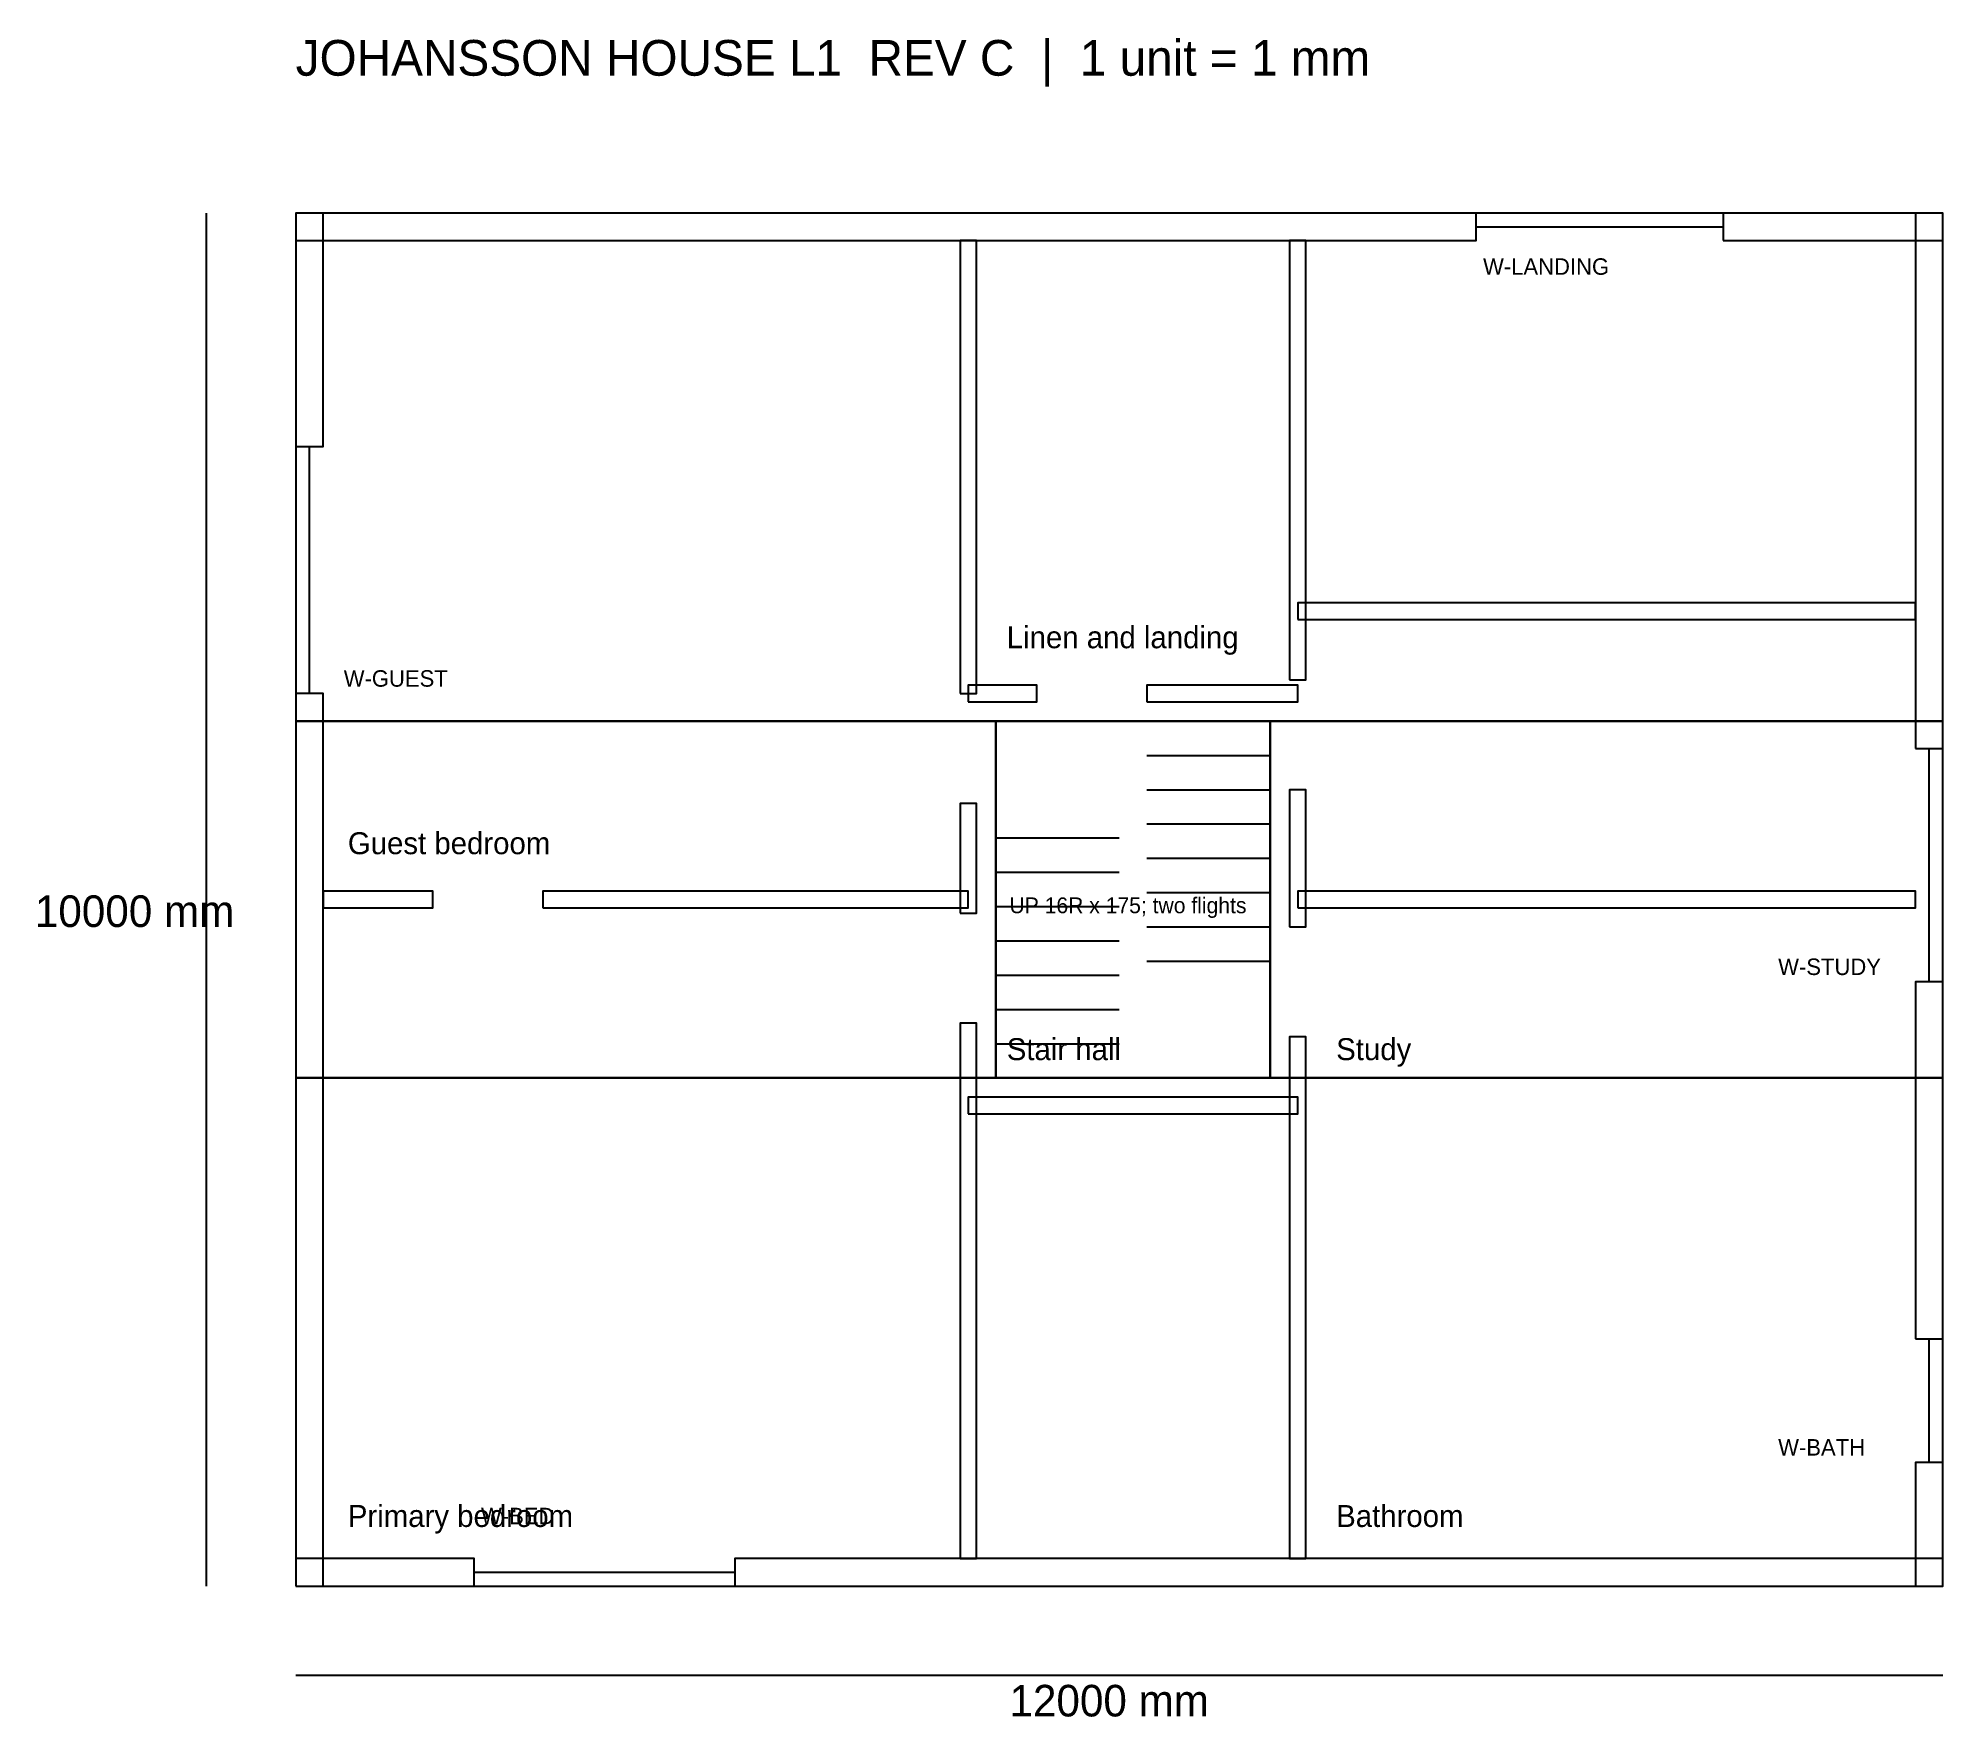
# Model space of a CAD drawing. Header units: millimetres. Extents: x -1877 to 12000, y -953 to 11274.
import ezdxf

# ---------------------------------------------------------------- set-up
doc = ezdxf.new("R2010")
doc.units = ezdxf.units.MM
for name, color, linetype in [('A-ANNOT', 7, 'Continuous'), ('A-DIMS', 5, 'Continuous'), ('A-EXT-WALL', 7, 'Continuous'), ('A-FLOOR', 9, 'Continuous'), ('A-OPENING', 4, 'Continuous'), ('A-PARTITION', 8, 'Continuous'), ('A-STAIR', 3, 'Continuous')]:
    doc.layers.add(name, color=color, linetype=linetype)

msp = doc.modelspace()

# ---------------------------------------------------------------- linework, layer by layer
at = {"layer": 'A-DIMS'}
for p, q in [((-650, 0), (-650, 10000)), ((0, -650), (12000, -650))]:
    msp.add_line(p, q, dxfattribs=at)
at = {"layer": 'A-EXT-WALL'}
for points in [[(0, 9800), (8600, 9800), (8600, 10000), (0, 10000)], [(0, 8300), (200, 8300), (200, 10000), (0, 10000)], [(10400, 9800), (12000, 9800), (12000, 10000), (10400, 10000)], [(11800, 6100), (12000, 6100), (12000, 10000), (11800, 10000)], [(0, 0), (200, 0), (200, 6500), (0, 6500)], [(11800, 1800), (12000, 1800), (12000, 4400), (11800, 4400)], [(11800, 0), (12000, 0), (12000, 900), (11800, 900)], [(0, 0), (1300, 0), (1300, 200), (0, 200)], [(3200, 0), (12000, 0), (12000, 200), (3200, 200)]]:
    msp.add_lwpolyline(points, close=True, dxfattribs=at)
at = {"layer": 'A-FLOOR'}
for points in [[(0, 6300), (12000, 6300), (12000, 10000), (0, 10000)], [(0, 3700), (5100, 3700), (5100, 6300), (0, 6300)], [(7100, 3700), (12000, 3700), (12000, 6300), (7100, 6300)], [(0, 0), (12000, 0), (12000, 3700), (0, 3700)]]:
    msp.add_lwpolyline(points, close=True, dxfattribs=at)
at = {"layer": 'A-OPENING'}
for p, q in [((8600, 9900), (10400, 9900)), ((100, 6500), (100, 8300)), ((11900, 4400), (11900, 6100)), ((11900, 900), (11900, 1800)), ((1300, 100), (3200, 100))]:
    msp.add_line(p, q, dxfattribs=at)
at = {"layer": 'A-PARTITION'}
for points in [[(4840, 6500), (4960, 6500), (4960, 9800), (4840, 9800)], [(7240, 6600), (7360, 6600), (7360, 9800), (7240, 9800)], [(7300, 7040), (11800, 7040), (11800, 7160), (7300, 7160)], [(4900, 6440), (5400, 6440), (5400, 6560), (4900, 6560)], [(6200, 6440), (7300, 6440), (7300, 6560), (6200, 6560)], [(4840, 4900), (4960, 4900), (4960, 5700), (4840, 5700)], [(7240, 4800), (7360, 4800), (7360, 5800), (7240, 5800)], [(200, 4940), (1000, 4940), (1000, 5060), (200, 5060)], [(1800, 4940), (4900, 4940), (4900, 5060), (1800, 5060)], [(7300, 4940), (11800, 4940), (11800, 5060), (7300, 5060)], [(4840, 200), (4960, 200), (4960, 4100), (4840, 4100)], [(7240, 200), (7360, 200), (7360, 4000), (7240, 4000)], [(4900, 3440), (7300, 3440), (7300, 3560), (4900, 3560)]]:
    msp.add_lwpolyline(points, close=True, dxfattribs=at)
at = {"layer": 'A-STAIR'}
for p, q in [((6200, 6300), (7100, 6300)), ((6200, 6050), (7100, 6050)), ((6200, 5800), (7100, 5800)), ((5100, 5450), (6000, 5450)), ((6200, 5550), (7100, 5550)), ((6200, 5300), (7100, 5300)), ((5100, 5200), (6000, 5200)), ((6200, 5050), (7100, 5050)), ((5100, 4950), (6000, 4950)), ((6200, 4800), (7100, 4800)), ((5100, 4700), (6000, 4700)), ((5100, 4450), (6000, 4450)), ((6200, 4550), (7100, 4550)), ((5100, 4200), (6000, 4200)), ((5100, 3950), (6000, 3950)), ((5100, 3700), (6000, 3700))]:
    msp.add_line(p, q, dxfattribs=at)
msp.add_lwpolyline([(5100, 3700), (7100, 3700), (7100, 6300), (5100, 6300)], close=True, dxfattribs=at)

# ---------------------------------------------------------------- texts
at = {"layer": 'A-ANNOT'}
for s, height, p in [('JOHANSSON HOUSE L1  REV C  |  1 unit = 1 mm', 260, (0, 11000)), ('W-LANDING', 120, (8650, 9550)), ('Linen and landing', 160, (5180, 6830)), ('W-GUEST', 120, (350, 6550)), ('Guest bedroom', 160, (380, 5330)), ('10000 mm', 230, (-1900, 4800)), ('UP 16R x 175; two flights', 115, (5200, 4900)), ('W-STUDY', 120, (10800, 4450)), ('Stair hall', 160, (5180, 3830)), ('Study', 160, (7580, 3830)), ('W-BATH', 120, (10800, 950)), ('Primary bedroom', 160, (380, 430)), ('W-BED', 120, (1350, 450)), ('Bathroom', 160, (7580, 430)), ('12000 mm', 230, (5200, -950))]:
    msp.add_text(s, height=height, dxfattribs=at).set_placement(p)

doc.saveas('drawing.dxf')
